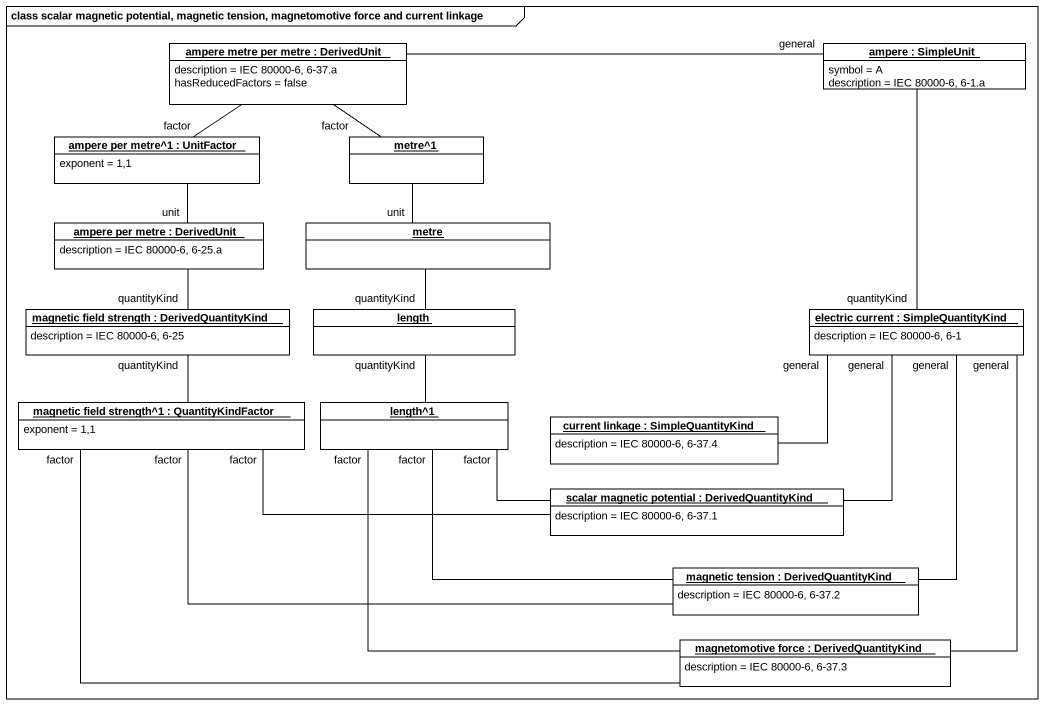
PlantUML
@startuml
mainframe class scalar magnetic potential, magnetic tension, magnetomotive force and current linkage
hide circle
hide empty members
object "ampere metre per metre : DerivedUnit" as ampere_metre_per_metre #FFFFFF {
  description = IEC 80000-6, 6-37.a
  hasReducedFactors = false
}
object "ampere : SimpleUnit" as ampere #FFFFFF {
  symbol = A
  description = IEC 80000-6, 6-1.a
}
object "ampere per metre^1 : UnitFactor" as ampere_per_metre_1 #FFFFFF {
  exponent = 1,1
}
object "metre^1" as metre_1 #FFFFFF
object "ampere per metre : DerivedUnit" as ampere_per_metre #FFFFFF {
  description = IEC 80000-6, 6-25.a
}
object metre #FFFFFF
object "magnetic field strength : DerivedQuantityKind" as magnetic_field_strength #FFFFFF {
  description = IEC 80000-6, 6-25
}
object length #FFFFFF
object "electric current : SimpleQuantityKind" as electric_current #FFFFFF {
  description = IEC 80000-6, 6-1
}
object "magnetic field strength^1 : QuantityKindFactor" as magnetic_field_strength_1 #FFFFFF {
  exponent = 1,1
}
object "length^1" as length_1 #FFFFFF
object "current linkage : SimpleQuantityKind" as current_linkage #FFFFFF {
  description = IEC 80000-6, 6-37.4
}
object "scalar magnetic potential : DerivedQuantityKind" as scalar_magnetic_potential #FFFFFF {
  description = IEC 80000-6, 6-37.1
}
object "magnetic tension : DerivedQuantityKind" as magnetic_tension #FFFFFF {
  description = IEC 80000-6, 6-37.2
}
object "magnetomotive force : DerivedQuantityKind" as magnetomotive_force #FFFFFF {
  description = IEC 80000-6, 6-37.3
}
ampere -left- ampere_metre_per_metre : general
ampere -- electric_current : quantityKind
ampere_per_metre_1 -up- ampere_metre_per_metre : factor
metre_1 -up- ampere_metre_per_metre : factor
ampere_per_metre -up- ampere_per_metre_1 : unit
ampere_per_metre -- magnetic_field_strength : quantityKind
metre -up- metre_1 : unit
metre -- length : quantityKind
magnetic_field_strength -- magnetic_field_strength_1 : quantityKind
length -- length_1 : quantityKind
magnetic_field_strength_1 -right- scalar_magnetic_potential : factor
magnetic_field_strength_1 -right- magnetic_tension : factor
magnetic_field_strength_1 -right- magnetomotive_force : factor
length_1 -right- scalar_magnetic_potential : factor
length_1 -right- magnetic_tension : factor
length_1 -right- magnetomotive_force : factor
current_linkage -right- electric_current : general
scalar_magnetic_potential -up- electric_current : general
magnetic_tension -up- electric_current : general
magnetomotive_force -up- electric_current : general
@enduml
